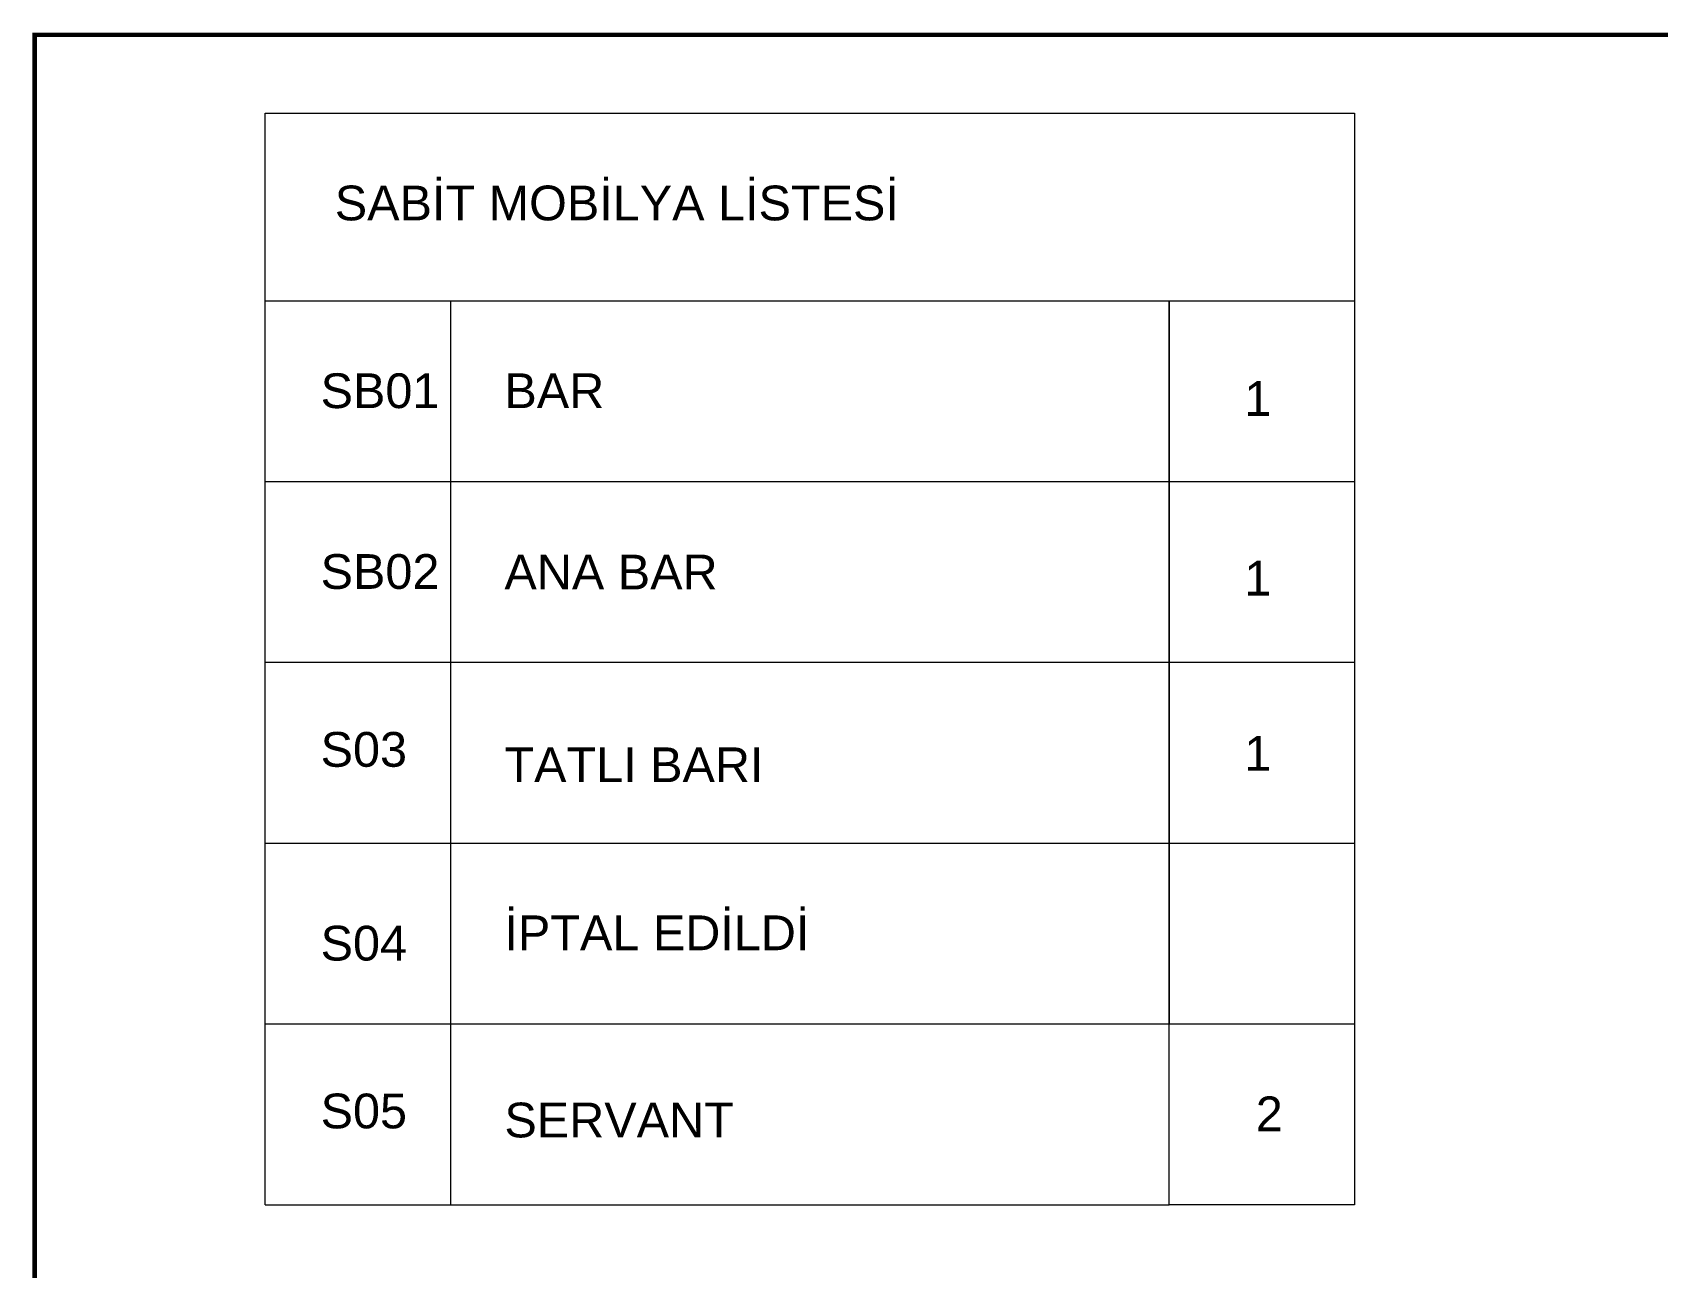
# Model space of a CAD drawing. Header units: millimetres. Extents: x 29001 to 40804, y -8833 to -5892.
# Drawn here: x 29144.3 to 29494.8, y -6712.2 to -6445.7 of the extents above; entities that cross this region are included whole.
import ezdxf

# ---------------------------------------------------------------- set-up
doc = ezdxf.new("R2010")
doc.units = ezdxf.units.MM
doc.linetypes.add('MAVIBAHCE XREF$0$DASHDOT', pattern=[1, 0.5, -0.25, 0, -0.25])
doc.layers.get('0').update_dxf_attribs({"lineweight": 0})
doc.layers.add('xxx_Auto_Yardimci_Isaret Genel', color=51, linetype='Continuous', lineweight=0)
doc.styles.add('AUTOBAN', font='')
doc.styles.get('AUTOBAN').set_extended_font_data('Helvetica Normal Tr')

# ---------------------------------------------------------------- blocks, each defined once
blk = doc.blocks.new('TÜM LAYOOUT')
at = {"layer": 'xxx_Auto_Yardimci_Isaret Genel', "linetype": 'MAVIBAHCE XREF$0$DASHDOT', "lineweight": 0, "ltscale": 50, "const_width": 1}
blk.add_lwpolyline([(0, -124.45), (2346.26, -124.45), (2346.26, -2358.95), (0, -2358.95)], close=True, dxfattribs=at)

msp = doc.modelspace()

# ---------------------------------------------------------------- block references
at = {"color": 6}
msp.add_blockref('TÜM LAYOOUT', (29144.79, -6321.8), dxfattribs=at)

# ---------------------------------------------------------------- next in the draw order: linework, layer by layer
at = {"layer": 'xxx_Auto_Yardimci_Isaret Genel', "color": 171}
for p, q in [((29194.45, -6503.61), (29429.45, -6503.61)), ((29234.45, -6503.61), (29234.45, -6698.61)), ((29389.45, -6503.61), (29389.45, -6659.61)), ((29194.45, -6542.61), (29429.45, -6542.61)), ((29194.45, -6581.61), (29429.45, -6581.61)), ((29194.45, -6620.61), (29429.45, -6620.61)), ((29194.45, -6620.61), (29429.45, -6620.61)), ((29194.45, -6659.61), (29429.45, -6659.61)), ((29194.45, -6698.61), (29389.45, -6698.61))]:
    msp.add_line(p, q, dxfattribs=at)
for points in [[(29194.45, -6698.61), (29194.45, -6463.15)], [(29194.45, -6463.15), (29389.45, -6463.15)], [(29389.45, -6463.15), (29389.45, -6463.15), (29429.45, -6463.15), (29429.45, -6698.61), (29389.45, -6698.61), (29389.45, -6503.61)], [(29234.45, -6503.61), (29234.45, -6620.61)]]:
    msp.add_lwpolyline(points, dxfattribs=at)

# ---------------------------------------------------------------- next in the draw order: texts
at = {"layer": 'xxx_Auto_Yardimci_Isaret Genel', "color": 171, "char_height": 7.5, "attachment_point": 1, "style": 'AUTOBAN'}
for s, insert, width in [('SABİT MOBİLYA LİSTESİ', (29209.5, -6478.77, 0), 170.4245), ('SB01', (29206.44, -6519.27), 170.4245), ('BAR', (29246.09, -6519.27), 170.4245), ('1', (29405.68, -6520.95, 0), 170.4245), ('SB02', (29206.44, -6558.27), 170.4245), ('ANA BAR', (29246.09, -6558.39), 170.4245), ('1', (29405.68, -6559.71, 0), 170.4245), ('S03', (29206.44, -6596.64), 170.4245), ('TATLI BARI', (29246.09, -6599.96), 170.4245), ('1', (29405.68, -6597.49, 0), 16.3099), ('S05 ', (29206.44, -6674.64), 170.4245), ('SERVANT', (29246.09, -6676.59), 170.4245), ('2', (29408.16, -6675.26, 0), 170.4245)]:
    msp.add_mtext(s, dxfattribs=dict(at, insert=insert, width=width))
at = {"layer": 'xxx_Auto_Yardimci_Isaret Genel', "color": 240, "true_color": 0xed1f24, "char_height": 7.5, "width": 170.4245, "attachment_point": 1, "style": 'AUTOBAN'}
for s, insert in [('İPTAL EDİLDİ', (29246.09, -6636.21)), ('S04', (29206.44, -6638.44))]:
    msp.add_mtext(s, dxfattribs=dict(at, insert=insert))

doc.saveas('drawing.dxf')
